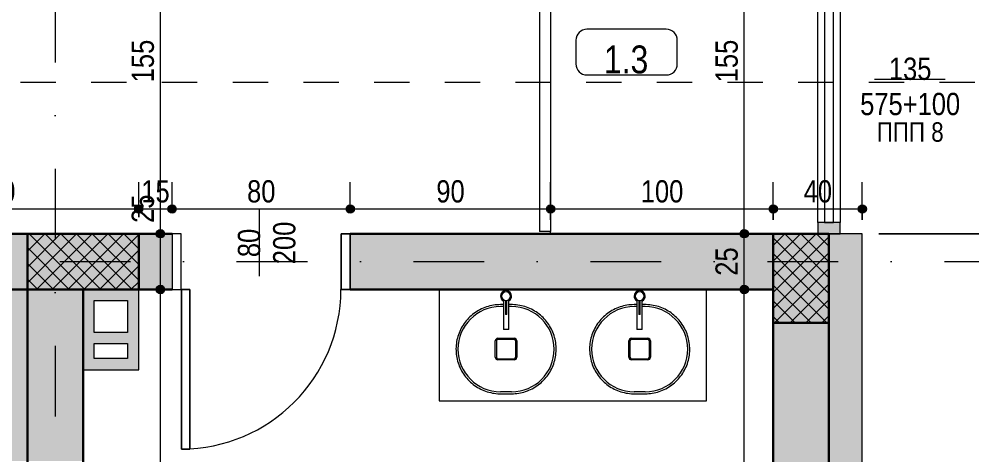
# Model space of a CAD drawing. Header units: centimetres. Extents: x -78 to 2009, y -1466 to 320.
# Drawn here: x 1335.4 to 1763.4, y -1000.8 to -805.2 of the extents above; entities that cross this region are included whole.
import ezdxf

# ---------------------------------------------------------------- set-up
doc = ezdxf.new("R2010")
doc.units = ezdxf.units.CM
for name, pattern in [('Dash', [31.75, 15.875, -15.875]), ('Dash dot', [79.375, 31.75, -23.8125, 0, -23.8125]), ('Overhead', [19.84375, 11.90625, -7.9375])]:
    doc.linetypes.add(name, pattern=pattern)
for name, color, linetype, lineweight in [('A-ANNO-DIMS', 7, 'Continuous', 9), ('A-ANNO-DIMS-50', 7, 'Continuous', 9), ('A-ANNO-NOTE', 7, 'Continuous', 9), ('A-AREA-IDEN', 7, 'Continuous', 9), ('A-DOOR', 7, 'Continuous', 9), ('A-DOOR-FRAM', 7, 'Continuous', 15), ('A-DOOR-IDEN', 7, 'Continuous', 9), ('A-FLOR', 7, 'Continuous', 9), ('A-FLOR-HRAL', 7, 'Continuous', 9), ('A-FLOR-OVHD', 7, 'Overhead', 9), ('A-GENM', 7, 'Continuous', 9), ('A-GLAZ-CURT', 7, 'Continuous', 9), ('A-GLAZ-CWMG', 7, 'Continuous', 9), ('A-WALL', 7, 'Continuous', 9), ('A-WALL-PATT', 7, 'Continuous', 9), ('G-ANNO-SYMB', 7, 'Continuous', 9), ('I-FURN', 7, 'Continuous', 9), ('S-COLS', 7, 'Continuous', 9), ('S-GRID', 7, 'Continuous', 9)]:
    doc.layers.add(name, color=color, linetype=linetype, lineweight=lineweight)
doc.styles.add('Arial Narrow', font='ARIALN.TTF', dxfattribs={"height": 12.5})
doc.styles.add('Arial Narrow_1', font='ARIALN.TTF', dxfattribs={"height": 10})
doc.styles.add('Arial Narrow_2', font='ARIALN.TTF', dxfattribs={"height": 8.75})
doc.styles.add('Arial Narrow_3', font='ARIALN.TTF', dxfattribs={"height": 10})
doc.styles.add('Arial Narrow_4', font='ARIALN.TTF', dxfattribs={"height": 10})
doc.dimstyles.new('TEC_DIM', dxfattribs={"dimscale": 30.48, "dimtxt": 10.23431, "dimasz": 0.492126, "dimexe": 0.393701, "dimexo": 0.246063, "dimgap": 0, "dimtad": 1, "dimdec": 0, "dimzin": 0, "dimdsep": 46, "dimtxsty": 'Arial Narrow_3', "dimblk1": 'DOTSMALL', "dimblk2": 'DOTSMALL', "dimsah": 1, "dimcen": 0.09, "dimazin": 0, "dimtfac": 1, "dimtdec": 4, "dimtix": 1, "dimtmove": 0, "dimatfit": 3, "dimfxl": 1, "dimtvp": 1, "dimtolj": 1, "dimtzin": 0, "dimarcsym": 2})
doc.dimstyles.new('TEC_DIM_1', dxfattribs={"dimscale": 30.48, "dimtxt": 10.23431, "dimasz": 0.492126, "dimexe": 0.393701, "dimexo": 0.246063, "dimgap": 0, "dimtad": 1, "dimdec": 0, "dimzin": 0, "dimdsep": 46, "dimtxsty": 'Arial Narrow_4', "dimblk1": 'DOTSMALL', "dimblk2": 'DOTSMALL', "dimsah": 1, "dimcen": 0.09, "dimazin": 0, "dimtfac": 1, "dimtdec": 4, "dimtix": 1, "dimtmove": 0, "dimatfit": 3, "dimfxl": 1, "dimtvp": 1, "dimtolj": 1, "dimtzin": 0, "dimarcsym": 2})
doc.dimstyles.new('TEC_DIM_2', dxfattribs={"dimscale": 30.48, "dimtxt": 10.23431, "dimasz": 0.492126, "dimexe": 0.393701, "dimexo": 0.246063, "dimgap": 0, "dimtad": 1, "dimdec": 0, "dimzin": 0, "dimdsep": 46, "dimtxsty": 'Arial Narrow_3', "dimblk1": 'DOTSMALL', "dimblk2": 'DOTSMALL', "dimsah": 1, "dimcen": 0.09, "dimazin": 0, "dimtfac": 1, "dimtdec": 4, "dimtix": 1, "dimtmove": 2, "dimatfit": 3, "dimfxl": 1, "dimtvp": 1, "dimtolj": 1, "dimtzin": 0, "dimarcsym": 2})
doc.dimstyles.new('TEC_DIM_3', dxfattribs={"dimscale": 30.48, "dimtxt": 10.23431, "dimasz": 0.492126, "dimexe": 0.393701, "dimexo": 0.246063, "dimgap": 0, "dimtad": 1, "dimdec": 0, "dimzin": 0, "dimdsep": 46, "dimtxsty": 'Arial Narrow_3', "dimblk1": 'DOTSMALL', "dimblk2": 'DOTSMALL', "dimsah": 1, "dimcen": 0.09, "dimazin": 0, "dimtfac": 1, "dimtdec": 4, "dimtix": 1, "dimtmove": 0, "dimatfit": 3, "dimfxl": 1, "dimtvp": 1, "dimtolj": 1, "dimtzin": 0, "dimarcsym": 2})
pattern_1 = [(45, (0, 0), (-3.535534, 3.535534), []), (135, (0, 0), (-3.535534, -3.535534), [])]

# ---------------------------------------------------------------- blocks, each defined once
blk = doc.blocks.new('TEC_DOOR-INT - 80x200-2358330-НИВО 1')
at = {"layer": 'A-DOOR', "lineweight": 15}
for p, q in [((32, 84.1), (32, 12.5)), ((35.8, 84.1), (32, 84.1)), ((32, 12.5), (32, 84.1)), ((32, 84.1), (35.8, 84.1)), ((35.8, 12.5), (35.8, 84.1)), ((35.8, 84.1), (35.8, 12.5)), ((32, 12.5), (35.8, 12.5)), ((35.8, 12.5), (32, 12.5))]:
    blk.add_line(p, q, dxfattribs=at)
at = {"layer": 'A-DOOR'}
blk.add_arc((35.8, 12.5), 71.6, 90, 180, dxfattribs=at)
at = {"layer": 'A-DOOR-FRAM'}
for p, q in [((-36, 12.5), (-40, 12.5)), ((-40, 12.5), (-40, -12.5)), ((-40, -12.5), (-40, 12.5)), ((-40, 12.5), (-36, 12.5)), ((-36, -12.5), (-36, 12.5)), ((-36, 12.5), (-36, -12.5)), ((40, 12.5), (36, 12.5)), ((36, 12.5), (36, -12.5)), ((36, 12.5), (36, -12.5)), ((40, 12.5), (36, 12.5)), ((40, -12.5), (40, 12.5)), ((40, -12.5), (40, 12.5)), ((-40, -12.5), (-36, -12.5)), ((-36, -12.5), (-40, -12.5)), ((36, -12.5), (40, -12.5)), ((36, -12.5), (40, -12.5))]:
    blk.add_line(p, q, dxfattribs=at)
blk = doc.blocks.new('Railing - Railing-1771343-НИВО 1')
at = {"layer": 'A-FLOR-HRAL'}
for p, q in [((1569.14, -746.59), (1569.14, -900.59)), ((1574.14, -746.59), (1574.14, -900.59)), ((1574.14, -900.59), (1569.14, -900.59))]:
    blk.add_line(p, q, dxfattribs=at)
blk = doc.blocks.new('TEC_CHIMNEY-2P - TEC_CHIMNEY-2P-2377915-НИВО 1')
at = {"layer": 'A-GENM', "true_color": 0x808080}
h = blk.add_hatch(color=8, dxfattribs=at)
h.paths.add_polyline_path([(0, 36), (0, 0), (25, 0), (25, 36)])
h.paths.add_polyline_path([(5, 31), (20, 31), (20, 24.23), (5, 24.23)])
h.paths.add_polyline_path([(5, 19.23), (20, 19.23), (20, 5), (5, 5)])
at = {"layer": 'A-GENM'}
for p, q in [((25, 36), (0, 36)), ((0, 36), (0, 0)), ((25, 0), (25, 36)), ((5, 24.23), (5, 31)), ((5, 31), (20, 31)), ((20, 31), (20, 24.23)), ((20, 24.23), (5, 24.23)), ((5, 19.23), (20, 19.23)), ((5, 5), (5, 19.23)), ((20, 19.23), (20, 5)), ((20, 5), (5, 5)), ((0, 0), (25, 0))]:
    blk.add_line(p, q, dxfattribs=at)
blk = doc.blocks.new('ШКАФ_баня 2 мивки - ШКАФ_баня 2 мивки-2349615-НИВО 1')
at = {"layer": 'I-FURN'}
for p, q in [((-60, 0), (-60, -50)), ((60, -50), (60, 0)), ((-31.19, -6.8), (-32.5, -6.8)), ((-31.2, -7.7), (-32.5, -7.7)), ((-31.2, -4.5), (-31.2, -18)), ((-30.3, -4.88), (-30.3, -11.2)), ((-29.7, -11.2), (-29.7, -4.88)), ((-27.5, -6.8), (-28.81, -6.8)), ((-28.8, -18), (-28.8, -4.5)), ((-27.5, -7.7), (-28.8, -7.7)), ((28.81, -6.8), (27.5, -6.8)), ((28.8, -7.7), (27.5, -7.7)), ((28.8, -4.5), (28.8, -18)), ((29.7, -4.88), (29.7, -11.2)), ((30.3, -11.2), (30.3, -4.88)), ((32.5, -6.8), (31.19, -6.8)), ((31.2, -18), (31.2, -4.5)), ((32.5, -7.7), (31.2, -7.7)), ((-29.7, -11.2), (-30.3, -11.2)), ((30.3, -11.2), (29.7, -11.2)), ((-28.8, -18), (-31.2, -18)), ((31.2, -18), (28.8, -18)), ((-34.85, -30.39), (-34.85, -23.09)), ((-34.35, -23.09), (-34.35, -30.39)), ((-33.65, -21.89), (-26.35, -21.89)), ((-26.35, -22.39), (-33.65, -22.39)), ((-25.65, -30.39), (-25.65, -23.09)), ((-25.15, -23.09), (-25.15, -30.39)), ((25.15, -30.39), (25.15, -23.09)), ((25.65, -23.09), (25.65, -30.39)), ((26.35, -21.89), (33.65, -21.89)), ((33.65, -22.39), (26.35, -22.39)), ((34.35, -30.39), (34.35, -23.09)), ((34.85, -23.09), (34.85, -30.39)), ((-33.65, -31.09), (-26.35, -31.09)), ((-26.35, -31.59), (-33.65, -31.59)), ((26.35, -31.09), (33.65, -31.09)), ((33.65, -31.59), (26.35, -31.59)), ((-27.5, -45.9), (-32.5, -45.9)), ((-32.5, -46.8), (-27.5, -46.8)), ((32.5, -45.9), (27.5, -45.9)), ((27.5, -46.8), (32.5, -46.8)), ((-60, -50), (60, -50))]:
    blk.add_line(p, q, dxfattribs=at)
at = {"layer": 'I-FURN', "flags": 128}
for points in [[(-32.5, -6.8), (-33.3, -6.82), (-34.1, -6.86), (-34.89, -6.94), (-35.69, -7.06), (-36.47, -7.2), (-37.25, -7.37), (-38.03, -7.58), (-38.79, -7.82), (-39.55, -8.08), (-40.29, -8.38), (-41.02, -8.7), (-41.74, -9.06), (-42.44, -9.44), (-43.12, -9.85), (-43.79, -10.29), (-44.44, -10.76), (-45.08, -11.25), (-45.69, -11.76), (-46.28, -12.3), (-46.85, -12.87), (-47.39, -13.45), (-47.91, -14.06), (-48.41, -14.68), (-48.88, -15.33), (-49.33, -15.99), (-49.75, -16.68), (-50.14, -17.37), (-50.5, -18.09), (-50.84, -18.81), (-51.14, -19.55), (-51.42, -20.3), (-51.66, -21.07), (-51.87, -21.84), (-52.06, -22.62), (-52.21, -23.4), (-52.33, -24.19), (-52.42, -24.99), (-52.47, -25.78), (-52.5, -26.58), (-52.49, -27.38), (-52.45, -28.18), (-52.38, -28.98), (-52.28, -29.77), (-52.14, -30.56), (-51.98, -31.34), (-51.78, -32.12), (-51.55, -32.89), (-51.29, -33.64), (-51, -34.39), (-50.69, -35.12), (-50.34, -35.84), (-49.96, -36.55), (-49.56, -37.24), (-49.13, -37.91), (-48.67, -38.57), (-48.19, -39.21), (-47.68, -39.82), (-47.14, -40.42), (-46.59, -41), (-46.01, -41.55), (-45.41, -42.08), (-44.79, -42.58), (-44.15, -43.06), (-43.49, -43.51), (-42.81, -43.94), (-42.12, -44.34), (-41.41, -44.71), (-40.68, -45.05), (-39.95, -45.36), (-39.2, -45.64), (-38.44, -45.9), (-37.67, -46.12), (-36.9, -46.31), (-36.11, -46.47), (-35.32, -46.6), (-34.53, -46.7), (-33.73, -46.76), (-32.93, -46.8), (-32.5, -46.8)], [(-27.5, -46.8), (-26.7, -46.78), (-25.9, -46.74), (-25.11, -46.66), (-24.31, -46.54), (-23.53, -46.4), (-22.75, -46.23), (-21.97, -46.02), (-21.21, -45.78), (-20.45, -45.52), (-19.71, -45.22), (-18.98, -44.9), (-18.26, -44.54), (-17.56, -44.16), (-16.88, -43.75), (-16.21, -43.31), (-15.56, -42.84), (-14.92, -42.35), (-14.31, -41.84), (-13.72, -41.3), (-13.15, -40.73), (-12.61, -40.15), (-12.09, -39.54), (-11.59, -38.92), (-11.12, -38.27), (-10.67, -37.61), (-10.25, -36.92), (-9.86, -36.23), (-9.5, -35.51), (-9.16, -34.79), (-8.86, -34.05), (-8.58, -33.3), (-8.34, -32.53), (-8.13, -31.76), (-7.94, -30.98), (-7.79, -30.2), (-7.67, -29.41), (-7.58, -28.61), (-7.53, -27.82), (-7.5, -27.02), (-7.51, -26.22), (-7.55, -25.42), (-7.62, -24.62), (-7.72, -23.83), (-7.86, -23.04), (-8.02, -22.26), (-8.22, -21.48), (-8.45, -20.71), (-8.71, -19.96), (-9, -19.21), (-9.31, -18.48), (-9.66, -17.76), (-10.04, -17.05), (-10.44, -16.36), (-10.87, -15.69), (-11.33, -15.03), (-11.81, -14.39), (-12.32, -13.78), (-12.86, -13.18), (-13.41, -12.6), (-13.99, -12.05), (-14.59, -11.52), (-15.21, -11.02), (-15.85, -10.54), (-16.51, -10.09), (-17.19, -9.66), (-17.88, -9.26), (-18.59, -8.89), (-19.32, -8.55), (-20.05, -8.24), (-20.8, -7.96), (-21.56, -7.7), (-22.33, -7.48), (-23.1, -7.29), (-23.89, -7.13), (-24.68, -7), (-25.47, -6.9), (-26.27, -6.84), (-27.07, -6.8), (-27.5, -6.8)], [(27.5, -6.8), (26.7, -6.82), (25.9, -6.86), (25.11, -6.94), (24.31, -7.06), (23.53, -7.2), (22.75, -7.37), (21.97, -7.58), (21.21, -7.82), (20.45, -8.08), (19.71, -8.38), (18.98, -8.7), (18.26, -9.06), (17.56, -9.44), (16.88, -9.85), (16.21, -10.29), (15.56, -10.76), (14.92, -11.25), (14.31, -11.76), (13.72, -12.3), (13.15, -12.87), (12.61, -13.45), (12.09, -14.06), (11.59, -14.68), (11.12, -15.33), (10.67, -15.99), (10.25, -16.68), (9.86, -17.37), (9.5, -18.09), (9.16, -18.81), (8.86, -19.55), (8.58, -20.3), (8.34, -21.07), (8.13, -21.84), (7.94, -22.62), (7.79, -23.4), (7.67, -24.19), (7.58, -24.99), (7.53, -25.78), (7.5, -26.58), (7.51, -27.38), (7.55, -28.18), (7.62, -28.98), (7.72, -29.77), (7.86, -30.56), (8.02, -31.34), (8.22, -32.12), (8.45, -32.89), (8.71, -33.64), (9, -34.39), (9.31, -35.12), (9.66, -35.84), (10.04, -36.55), (10.44, -37.24), (10.87, -37.91), (11.33, -38.57), (11.81, -39.21), (12.32, -39.82), (12.86, -40.42), (13.41, -41), (13.99, -41.55), (14.59, -42.08), (15.21, -42.58), (15.85, -43.06), (16.51, -43.51), (17.19, -43.94), (17.88, -44.34), (18.59, -44.71), (19.32, -45.05), (20.05, -45.36), (20.8, -45.64), (21.56, -45.9), (22.33, -46.12), (23.1, -46.31), (23.89, -46.47), (24.68, -46.6), (25.47, -46.7), (26.27, -46.76), (27.07, -46.8), (27.5, -46.8)], [(32.5, -46.8), (33.3, -46.78), (34.1, -46.74), (34.89, -46.66), (35.69, -46.54), (36.47, -46.4), (37.25, -46.23), (38.03, -46.02), (38.79, -45.78), (39.55, -45.52), (40.29, -45.22), (41.02, -44.9), (41.74, -44.54), (42.44, -44.16), (43.12, -43.75), (43.79, -43.31), (44.44, -42.84), (45.08, -42.35), (45.69, -41.84), (46.28, -41.3), (46.85, -40.73), (47.39, -40.15), (47.91, -39.54), (48.41, -38.92), (48.88, -38.27), (49.33, -37.61), (49.75, -36.92), (50.14, -36.23), (50.5, -35.51), (50.84, -34.79), (51.14, -34.05), (51.42, -33.3), (51.66, -32.53), (51.87, -31.76), (52.06, -30.98), (52.21, -30.2), (52.33, -29.41), (52.42, -28.61), (52.47, -27.82), (52.5, -27.02), (52.49, -26.22), (52.45, -25.42), (52.38, -24.62), (52.28, -23.83), (52.14, -23.04), (51.98, -22.26), (51.78, -21.48), (51.55, -20.71), (51.29, -19.96), (51, -19.21), (50.69, -18.48), (50.34, -17.76), (49.96, -17.05), (49.56, -16.36), (49.13, -15.69), (48.67, -15.03), (48.19, -14.39), (47.68, -13.78), (47.14, -13.18), (46.59, -12.6), (46.01, -12.05), (45.41, -11.52), (44.79, -11.02), (44.15, -10.54), (43.49, -10.09), (42.81, -9.66), (42.12, -9.26), (41.41, -8.89), (40.68, -8.55), (39.95, -8.24), (39.2, -7.96), (38.44, -7.7), (37.67, -7.48), (36.9, -7.29), (36.11, -7.13), (35.32, -7), (34.53, -6.9), (33.73, -6.84), (32.93, -6.8), (32.5, -6.8)]]:
    blk.add_lwpolyline(points, dxfattribs=at)
at = {"layer": 'I-FURN'}
for centre, radius, start, end in [((-30, -3), 2.5, 360, 180), ((-30, -3), 2.5, 180, 239.8518), ((-30, -3), 2, 360, 180), ((-30, -3), 2, 180, 360), ((-30, -3), 2.5, 300.1482, 360), ((30, -3), 2.5, 360, 180), ((30, -3), 2.5, 180, 239.8518), ((30, -3), 2, 360, 180), ((30, -3), 2, 180, 360), ((30, -3), 2.5, 300.1482, 360), ((-32.5, -26.8), 19.1, 90, 270), ((-27.5, -26.8), 19.1, 270, 90), ((27.5, -26.8), 19.1, 90, 270), ((32.5, -26.8), 19.1, 270, 90), ((-33.65, -23.09), 1.2, 90, 180), ((-33.65, -23.09), 0.7, 90, 180), ((-33.65, -23.09), 0.7, 105, 135), ((-26.35, -23.09), 1.2, 0, 90), ((-26.35, -23.09), 0.7, 0, 90), ((-26.35, -23.09), 0.7, 15, 75), ((26.35, -23.09), 1.2, 90, 180), ((26.35, -23.09), 0.7, 90, 180), ((26.35, -23.09), 0.7, 105, 135), ((33.65, -23.09), 1.2, 0, 90), ((33.65, -23.09), 0.7, 0, 90), ((33.65, -23.09), 0.7, 15, 75), ((-33.65, -30.39), 1.2, 180, 270), ((-33.65, -30.39), 0.7, 180, 270), ((-33.65, -30.39), 0.7, 195, 225), ((-26.35, -30.39), 0.7, 270, 360), ((-26.35, -30.39), 1.2, 270, 0), ((-26.35, -30.39), 0.7, 270, 300), ((-26.35, -30.39), 0.7, 315, 345), ((26.35, -30.39), 1.2, 180, 270), ((26.35, -30.39), 0.7, 180, 270), ((26.35, -30.39), 0.7, 195, 225), ((33.65, -30.39), 0.7, 270, 360), ((33.65, -30.39), 1.2, 270, 0), ((33.65, -30.39), 0.7, 270, 300), ((33.65, -30.39), 0.7, 315, 345)]:
    blk.add_arc(centre, radius, start, end, dxfattribs=at)
blk = doc.blocks.new('Rectangular Mullion - TEC_DOGRAMA_TERASI_EX-2504236-НИВО 1')
at = {"layer": 'A-GLAZ-CWMG', "true_color": 0xc0c0c0}
blk.add_hatch(color=9, dxfattribs=at).paths.add_polyline_path([(0, 5), (-5, 5), (-5, -5), (0, -5)])
at = {"layer": 'A-GLAZ-CWMG', "lineweight": 15}
for p, q in [((0, 5), (-5, 5)), ((-5, 5), (-5, -5)), ((0, -5), (0, 5)), ((-5, -5), (0, -5))]:
    blk.add_line(p, q, dxfattribs=at)
blk = doc.blocks.new('System Panel - Glazed-2504237-НИВО 1')
at = {"layer": 'A-GLAZ-CURT'}
for p, q in [((62.5, 2), (-62.5, 2)), ((-62.5, 2), (-62.5, -2)), ((62.5, -2), (62.5, 2)), ((-62.5, -2), (62.5, -2))]:
    blk.add_line(p, q, dxfattribs=at)
blk = doc.blocks.new('Rectangular Mullion - TEC_DOGRAMA_TERASI_INT-2433106-НИВО 1')
at = {"layer": 'A-GLAZ-CWMG'}
for p, q in [((1694.14, -896.59), (1694.14, -801.59)), ((1704.14, -801.59), (1704.14, -896.59))]:
    blk.add_line(p, q, dxfattribs=at)
blk = doc.blocks.new('TEC_ROOM_TAG - TEC_ROOM_TAG-32046-НИВО 1')
at = {"layer": 'A-AREA-IDEN'}
for p, q in [((0.3718, 0.1968), (-0.3391, 0.1968)), ((-0.4391, 0.0968), (-0.4391, -0.1143)), ((0.4718, -0.1143), (0.4718, 0.0968)), ((-0.3391, -0.2143), (0.3718, -0.2143))]:
    blk.add_line(p, q, dxfattribs=at)
for centre, start, end in [((-0.3391, 0.0968), 90, 180), ((0.3718, 0.0968), 360, 90), ((-0.3391, -0.1143), 180, 270), ((0.3718, -0.1143), 270, 360)]:
    blk.add_arc(centre, 0.1, start, end, dxfattribs=at)
blk = doc.blocks.new('TEC_DOOR_TAG - TEC_DOOR_TAG-22318-НИВО 1')
at = {"layer": 'A-DOOR-IDEN'}
blk.add_line((-0.0145, -0.0167), (-0.0145, 0.5833), dxfattribs=at)
blk = doc.blocks.new('DIMBLOCK32-НИВО 1')
at = {"layer": 'A-ANNO-DIMS-50'}
h = blk.add_hatch(color=256, dxfattribs=at)
edge = h.paths.add_edge_path()
edge.add_arc((1954.37, 10.48), 1.87, 0, 360)
h = blk.add_hatch(color=256, dxfattribs=at)
edge = h.paths.add_edge_path()
edge.add_arc((1954.37, -1256.59), 1.88, 0, 360)
for p, q in [((1811.64, 10.48), (1966.37, 10.48)), ((1954.37, 10.48), (1811.64, 10.48)), ((1954.37, -1256.59), (1954.37, 10.48)), ((1721.64, -1256.59), (1966.37, -1256.59)), ((1954.37, -1256.59), (1721.64, -1256.59))]:
    blk.add_line(p, q, dxfattribs=at)
for centre, radius in [((1954.37, 10.48), 1.87), ((1954.37, -1256.59), 1.88)]:
    blk.add_circle(centre, radius, dxfattribs=at)
at = {"layer": 'A-ANNO-DIMS-50', "color": 0, "insert": (1941.45, -635.72), "char_height": 10, "width": 30.4105, "attachment_point": 1, "rotation": 90, "line_spacing_factor": 0.974696, "style": 'Arial Narrow_3'}
blk.add_mtext('1267', dxfattribs=at)
blk = doc.blocks.new('_DotSmall')
at = {"color": 0, "linetype": 'ByBlock', "const_width": 0.5}
blk.add_lwpolyline([(-0.0625, 0, 1), (0.0625, 0, 1)], format="xyb", close=True, dxfattribs=at)
blk = doc.blocks.new('DIMBLOCK33-НИВО 1')
at = {"layer": 'A-ANNO-DIMS-50'}
h = blk.add_hatch(color=256, dxfattribs=at)
edge = h.paths.add_edge_path()
edge.add_arc((1894.17, -761.59), 1.87, 0, 360)
h = blk.add_hatch(color=256, dxfattribs=at)
edge = h.paths.add_edge_path()
edge.add_arc((1894.17, -1256.59), 1.88, 0, 360)
for p, q in [((1806.64, -761.59), (1906.17, -761.59)), ((1894.17, -761.59), (1806.64, -761.59)), ((1894.17, -1256.59), (1894.17, -761.59)), ((1721.64, -1256.59), (1906.17, -1256.59)), ((1894.17, -1256.59), (1721.64, -1256.59))]:
    blk.add_line(p, q, dxfattribs=at)
for centre, radius in [((1894.17, -761.59), 1.87), ((1894.17, -1256.59), 1.88)]:
    blk.add_circle(centre, radius, dxfattribs=at)
at = {"layer": 'A-ANNO-DIMS-50', "color": 0, "insert": (1881.24, -1018.59), "char_height": 10, "width": 22.8079, "attachment_point": 1, "rotation": 90, "line_spacing_factor": 0.974696, "style": 'Arial Narrow_3'}
blk.add_mtext('495', dxfattribs=at)
blk = doc.blocks.new('DIMBLOCK37-НИВО 1')
at = {"layer": 'A-ANNO-DIMS-50'}
h = blk.add_hatch(color=256, dxfattribs=at)
edge = h.paths.add_edge_path()
edge.add_arc((1864.19, -901.59), 1.88, 0, 360)
h = blk.add_hatch(color=256, dxfattribs=at)
edge = h.paths.add_edge_path()
edge.add_arc((1864.19, -1256.59), 1.88, 0, 360)
for p, q in [((1721.64, -901.59), (1876.19, -901.59)), ((1864.19, -901.59), (1721.64, -901.59)), ((1864.19, -1256.59), (1864.19, -901.59)), ((1721.64, -1256.59), (1876.19, -1256.59)), ((1864.19, -1256.59), (1721.64, -1256.59))]:
    blk.add_line(p, q, dxfattribs=at)
for centre in [(1864.19, -901.59), (1864.19, -1256.59)]:
    blk.add_circle(centre, 1.88, dxfattribs=at)
at = {"layer": 'A-ANNO-DIMS-50', "color": 0, "insert": (1851.27, -1088.59), "char_height": 10, "width": 22.8079, "attachment_point": 1, "rotation": 90, "line_spacing_factor": 0.974696, "style": 'Arial Narrow_3'}
blk.add_mtext('355', dxfattribs=at)
blk = doc.blocks.new('DIMBLOCK38-НИВО 1')
at = {"layer": 'A-ANNO-DIMS-50'}
h = blk.add_hatch(color=256, dxfattribs=at)
edge = h.paths.add_edge_path()
edge.add_arc((1864.19, -766.59), 1.88, 0, 360)
h = blk.add_hatch(color=256, dxfattribs=at)
edge = h.paths.add_edge_path()
edge.add_arc((1864.19, -901.59), 1.88, 0, 360)
for p, q in [((1721.64, -766.59), (1876.19, -766.59)), ((1864.19, -766.59), (1721.64, -766.59)), ((1864.19, -901.59), (1864.19, -766.59)), ((1721.64, -901.59), (1876.19, -901.59)), ((1864.19, -901.59), (1721.64, -901.59))]:
    blk.add_line(p, q, dxfattribs=at)
for centre in [(1864.19, -766.59), (1864.19, -901.59)]:
    blk.add_circle(centre, 1.88, dxfattribs=at)
at = {"layer": 'A-ANNO-DIMS-50', "color": 0, "insert": (1851.27, -843.59), "char_height": 10, "width": 22.8079, "attachment_point": 1, "rotation": 90, "line_spacing_factor": 0.974696, "style": 'Arial Narrow_3'}
blk.add_mtext('135', dxfattribs=at)
blk = doc.blocks.new('DIMBLOCK52-НИВО 1')
at = {"layer": 'A-ANNO-DIMS-50'}
h = blk.add_hatch(color=256, dxfattribs=at)
edge = h.paths.add_edge_path()
edge.add_arc((124.14, -1408.87), 1.88, 0, 360)
h = blk.add_hatch(color=256, dxfattribs=at)
edge = h.paths.add_edge_path()
edge.add_arc((1799.14, -1408.87), 1.88, 0, 360)
for p, q in [((1799.14, -821.59), (1799.14, -1420.87)), ((1799.14, -1408.87), (1799.14, -821.59)), ((124.14, -954.09), (124.14, -1420.87)), ((124.14, -1408.87), (124.14, -954.09)), ((124.14, -1408.87), (1799.14, -1408.87))]:
    blk.add_line(p, q, dxfattribs=at)
for centre in [(124.14, -1408.87), (1799.14, -1408.87)]:
    blk.add_circle(centre, 1.88, dxfattribs=at)
at = {"layer": 'A-ANNO-DIMS-50', "color": 0, "insert": (948.97, -1395.94), "char_height": 10, "width": 30.4105, "attachment_point": 1, "line_spacing_factor": 0.974696, "style": 'Arial Narrow_3'}
blk.add_mtext('1675', dxfattribs=at)
blk = doc.blocks.new('DIMBLOCK60-НИВО 1')
at = {"layer": 'A-ANNO-DIMS-50'}
h = blk.add_hatch(color=256, dxfattribs=at)
edge = h.paths.add_edge_path()
edge.add_arc((1714.14, -1348.88), 1.88, 0, 360)
h = blk.add_hatch(color=256, dxfattribs=at)
edge = h.paths.add_edge_path()
edge.add_arc((1799.14, -1348.88), 1.88, 0, 360)
for p, q in [((1799.14, -821.59), (1799.14, -1360.88)), ((1799.14, -1348.88), (1799.14, -821.59)), ((1714.14, -1264.09), (1714.14, -1360.88)), ((1714.14, -1348.88), (1714.14, -1264.09)), ((1714.14, -1348.88), (1799.14, -1348.88))]:
    blk.add_line(p, q, dxfattribs=at)
for centre in [(1714.14, -1348.88), (1799.14, -1348.88)]:
    blk.add_circle(centre, 1.88, dxfattribs=at)
at = {"layer": 'A-ANNO-DIMS-50', "color": 0, "insert": (1750.31, -1335.96), "char_height": 10, "width": 15.2053, "attachment_point": 1, "line_spacing_factor": 0.974696, "style": 'Arial Narrow_3'}
blk.add_mtext('85', dxfattribs=at)
blk = doc.blocks.new('DIMBLOCK74-НИВО 1')
at = {"layer": 'A-ANNO-DIMS-50'}
h = blk.add_hatch(color=256, dxfattribs=at)
edge = h.paths.add_edge_path()
edge.add_arc((1714.14, -1319.07), 1.88, 0, 360)
h = blk.add_hatch(color=256, dxfattribs=at)
edge = h.paths.add_edge_path()
edge.add_arc((1799.14, -1319.07), 1.88, 0, 360)
for p, q in [((1799.14, -821.59), (1799.14, -1331.07)), ((1799.14, -1319.07), (1799.14, -821.59)), ((1714.14, -1264.09), (1714.14, -1331.07)), ((1714.14, -1319.07), (1714.14, -1264.09)), ((1714.14, -1319.07), (1799.14, -1319.07))]:
    blk.add_line(p, q, dxfattribs=at)
for centre in [(1714.14, -1319.07), (1799.14, -1319.07)]:
    blk.add_circle(centre, 1.88, dxfattribs=at)
at = {"layer": 'A-ANNO-DIMS-50', "color": 0, "insert": (1750.31, -1306.15), "char_height": 10, "width": 15.2053, "attachment_point": 1, "line_spacing_factor": 0.974696, "style": 'Arial Narrow_3'}
blk.add_mtext('85', dxfattribs=at)
blk = doc.blocks.new('Family1 - Family1-2435591-НИВО 1')
at = {"layer": 'A-ANNO-NOTE'}
blk.add_line((-0.3054, 0), (0.3294, 0), dxfattribs=at)
blk = doc.blocks.new('DIMBLOCK105-НИВО 1')
at = {"layer": 'A-ANNO-DIMS-50'}
h = blk.add_hatch(color=256, dxfattribs=at)
edge = h.paths.add_edge_path()
edge.add_arc((1661.11, -926.59), 1.88, 0, 360)
h = blk.add_hatch(color=256, dxfattribs=at)
edge = h.paths.add_edge_path()
edge.add_arc((1661.11, -1181.59), 1.88, 0, 360)
for p, q in [((1665.96, -926.59), (1649.11, -926.59)), ((1661.11, -1181.59), (1661.11, -926.59)), ((1661.11, -926.59), (1665.96, -926.59)), ((1665.96, -1181.59), (1649.11, -1181.59)), ((1661.11, -1181.59), (1665.96, -1181.59))]:
    blk.add_line(p, q, dxfattribs=at)
for centre in [(1661.11, -926.59), (1661.11, -1181.59)]:
    blk.add_circle(centre, 1.88, dxfattribs=at)
at = {"layer": 'A-ANNO-DIMS-50', "color": 0, "insert": (1648.18, -1063.59), "char_height": 10, "width": 22.8079, "attachment_point": 1, "rotation": 90, "line_spacing_factor": 0.974696, "style": 'Arial Narrow_3'}
blk.add_mtext('255', dxfattribs=at)
blk = doc.blocks.new('DIMBLOCK106-НИВО 1')
at = {"layer": 'A-ANNO-DIMS-50'}
h = blk.add_hatch(color=256, dxfattribs=at)
edge = h.paths.add_edge_path()
edge.add_arc((1661.11, -901.59), 1.88, 0, 360)
h = blk.add_hatch(color=256, dxfattribs=at)
edge = h.paths.add_edge_path()
edge.add_arc((1661.11, -926.59), 1.88, 0, 360)
for p, q in [((1665.96, -901.59), (1649.11, -901.59)), ((1661.11, -926.59), (1661.11, -901.59)), ((1661.11, -901.59), (1665.96, -901.59)), ((1665.96, -926.59), (1649.11, -926.59)), ((1661.11, -926.59), (1665.96, -926.59))]:
    blk.add_line(p, q, dxfattribs=at)
for centre in [(1661.11, -901.59), (1661.11, -926.59)]:
    blk.add_circle(centre, 1.88, dxfattribs=at)
at = {"layer": 'A-ANNO-DIMS-50', "color": 0, "insert": (1648.18, -920.42), "char_height": 10, "width": 15.2053, "attachment_point": 1, "rotation": 90, "line_spacing_factor": 0.974696, "style": 'Arial Narrow_3'}
blk.add_mtext('25', dxfattribs=at)
blk = doc.blocks.new('DIMBLOCK107-НИВО 1')
at = {"layer": 'A-ANNO-DIMS-50'}
h = blk.add_hatch(color=256, dxfattribs=at)
edge = h.paths.add_edge_path()
edge.add_arc((1661.11, -746.59), 1.88, 0, 360)
h = blk.add_hatch(color=256, dxfattribs=at)
edge = h.paths.add_edge_path()
edge.add_arc((1661.11, -901.59), 1.88, 0, 360)
for p, q in [((1665.96, -746.59), (1649.11, -746.59)), ((1661.11, -901.59), (1661.11, -746.59)), ((1661.11, -746.59), (1665.96, -746.59)), ((1665.96, -901.59), (1649.11, -901.59)), ((1661.11, -901.59), (1665.96, -901.59))]:
    blk.add_line(p, q, dxfattribs=at)
for centre in [(1661.11, -746.59), (1661.11, -901.59)]:
    blk.add_circle(centre, 1.88, dxfattribs=at)
at = {"layer": 'A-ANNO-DIMS-50', "color": 0, "insert": (1648.18, -833.59), "char_height": 10, "width": 22.8079, "attachment_point": 1, "rotation": 90, "line_spacing_factor": 0.974696, "style": 'Arial Narrow_3'}
blk.add_mtext('155', dxfattribs=at)
blk = doc.blocks.new('DIMBLOCK116-НИВО 1')
at = {"layer": 'A-ANNO-DIMS-50'}
h = blk.add_hatch(color=256, dxfattribs=at)
edge = h.paths.add_edge_path()
edge.add_arc((1398.88, -926.59), 1.88, 0, 360)
h = blk.add_hatch(color=256, dxfattribs=at)
edge = h.paths.add_edge_path()
edge.add_arc((1398.88, -1181.59), 1.88, 0, 360)
for p, q in [((1403.73, -926.59), (1386.88, -926.59)), ((1398.88, -1181.59), (1398.88, -926.59)), ((1398.88, -926.59), (1403.73, -926.59)), ((1403.73, -1181.59), (1386.88, -1181.59)), ((1398.88, -1181.59), (1403.73, -1181.59))]:
    blk.add_line(p, q, dxfattribs=at)
for centre in [(1398.88, -926.59), (1398.88, -1181.59)]:
    blk.add_circle(centre, 1.88, dxfattribs=at)
at = {"layer": 'A-ANNO-DIMS-50', "color": 0, "insert": (1385.96, -1063.59), "char_height": 10, "width": 22.8079, "attachment_point": 1, "rotation": 90, "line_spacing_factor": 0.974696, "style": 'Arial Narrow_3'}
blk.add_mtext('255', dxfattribs=at)
blk = doc.blocks.new('DIMBLOCK117-НИВО 1')
at = {"layer": 'A-ANNO-DIMS-50'}
h = blk.add_hatch(color=256, dxfattribs=at)
edge = h.paths.add_edge_path()
edge.add_arc((1398.88, -901.59), 1.88, 0, 360)
h = blk.add_hatch(color=256, dxfattribs=at)
edge = h.paths.add_edge_path()
edge.add_arc((1398.88, -926.59), 1.88, 0, 360)
for p, q in [((1403.73, -901.59), (1386.88, -901.59)), ((1398.88, -926.59), (1398.88, -901.59)), ((1398.88, -901.59), (1403.73, -901.59)), ((1403.73, -926.59), (1386.88, -926.59)), ((1398.88, -926.59), (1403.73, -926.59))]:
    blk.add_line(p, q, dxfattribs=at)
for centre in [(1398.88, -901.59), (1398.88, -926.59)]:
    blk.add_circle(centre, 1.88, dxfattribs=at)
at = {"layer": 'A-ANNO-DIMS-50', "color": 0, "insert": (1385.96, -896.71), "char_height": 10, "width": 15.2053, "attachment_point": 1, "rotation": 90, "line_spacing_factor": 0.974696, "style": 'Arial Narrow_3'}
blk.add_mtext('25', dxfattribs=at)
blk = doc.blocks.new('DIMBLOCK118-НИВО 1')
at = {"layer": 'A-ANNO-DIMS-50'}
h = blk.add_hatch(color=256, dxfattribs=at)
edge = h.paths.add_edge_path()
edge.add_arc((1398.88, -746.59), 1.88, 0, 360)
h = blk.add_hatch(color=256, dxfattribs=at)
edge = h.paths.add_edge_path()
edge.add_arc((1398.88, -901.59), 1.88, 0, 360)
for p, q in [((1403.73, -746.59), (1386.88, -746.59)), ((1398.88, -901.59), (1398.88, -746.59)), ((1398.88, -746.59), (1403.73, -746.59)), ((1403.73, -901.59), (1386.88, -901.59)), ((1398.88, -901.59), (1403.73, -901.59))]:
    blk.add_line(p, q, dxfattribs=at)
for centre in [(1398.88, -746.59), (1398.88, -901.59)]:
    blk.add_circle(centre, 1.88, dxfattribs=at)
at = {"layer": 'A-ANNO-DIMS-50', "color": 0, "insert": (1385.96, -833.59), "char_height": 10, "width": 22.8079, "attachment_point": 1, "rotation": 90, "line_spacing_factor": 0.974696, "style": 'Arial Narrow_3'}
blk.add_mtext('155', dxfattribs=at)
blk = doc.blocks.new('DIMBLOCK265-НИВО 1')
at = {"layer": 'A-ANNO-DIMS-50'}
h = blk.add_hatch(color=256, dxfattribs=at)
edge = h.paths.add_edge_path()
edge.add_arc((1259.14, -890.45), 1.88, 0, 360)
h = blk.add_hatch(color=256, dxfattribs=at)
edge = h.paths.add_edge_path()
edge.add_arc((1389.14, -890.45), 1.88, 0, 360)
for p, q in [((1259.14, -894.09), (1259.14, -878.45)), ((1389.14, -894.09), (1389.14, -878.45)), ((1259.14, -890.45), (1389.14, -890.45)), ((1259.14, -890.45), (1259.14, -894.09)), ((1389.14, -890.45), (1389.14, -894.09))]:
    blk.add_line(p, q, dxfattribs=at)
for centre in [(1259.14, -890.45), (1389.14, -890.45)]:
    blk.add_circle(centre, 1.88, dxfattribs=at)
at = {"layer": 'A-ANNO-DIMS-50', "color": 0, "insert": (1314.64, -877.53), "char_height": 10, "width": 22.8079, "attachment_point": 1, "line_spacing_factor": 0.974696, "style": 'Arial Narrow_3'}
blk.add_mtext('130', dxfattribs=at)
blk = doc.blocks.new('DIMBLOCK266-НИВО 1')
at = {"layer": 'A-ANNO-DIMS-50'}
h = blk.add_hatch(color=256, dxfattribs=at)
edge = h.paths.add_edge_path()
edge.add_arc((1389.14, -890.45), 1.88, 0, 360)
h = blk.add_hatch(color=256, dxfattribs=at)
edge = h.paths.add_edge_path()
edge.add_arc((1404.14, -890.45), 1.88, 0, 360)
for p, q in [((1389.14, -894.09), (1389.14, -878.45)), ((1404.14, -892.09), (1404.14, -878.45)), ((1389.14, -890.45), (1404.14, -890.45)), ((1389.14, -890.45), (1389.14, -894.09)), ((1404.14, -890.45), (1404.14, -892.09))]:
    blk.add_line(p, q, dxfattribs=at)
for centre in [(1389.14, -890.45), (1404.14, -890.45)]:
    blk.add_circle(centre, 1.88, dxfattribs=at)
at = {"layer": 'A-ANNO-DIMS-50', "color": 0, "insert": (1390.31, -877.53), "char_height": 10, "width": 15.2053, "attachment_point": 1, "line_spacing_factor": 0.974696, "style": 'Arial Narrow_3'}
blk.add_mtext('15', dxfattribs=at)
blk = doc.blocks.new('DIMBLOCK267-НИВО 1')
at = {"layer": 'A-ANNO-DIMS-50'}
h = blk.add_hatch(color=256, dxfattribs=at)
edge = h.paths.add_edge_path()
edge.add_arc((1404.14, -890.45), 1.88, 0, 360)
h = blk.add_hatch(color=256, dxfattribs=at)
edge = h.paths.add_edge_path()
edge.add_arc((1484.14, -890.45), 1.88, 0, 360)
for p, q in [((1404.14, -892.09), (1404.14, -878.45)), ((1484.14, -892.09), (1484.14, -878.45)), ((1404.14, -890.45), (1484.14, -890.45)), ((1404.14, -890.45), (1404.14, -892.09)), ((1484.14, -890.45), (1484.14, -892.09))]:
    blk.add_line(p, q, dxfattribs=at)
for centre in [(1404.14, -890.45), (1484.14, -890.45)]:
    blk.add_circle(centre, 1.88, dxfattribs=at)
at = {"layer": 'A-ANNO-DIMS-50', "color": 0, "insert": (1437.81, -877.53), "char_height": 10, "width": 15.2053, "attachment_point": 1, "line_spacing_factor": 0.974696, "style": 'Arial Narrow_3'}
blk.add_mtext('80', dxfattribs=at)
blk = doc.blocks.new('DIMBLOCK268-НИВО 1')
at = {"layer": 'A-ANNO-DIMS-50'}
h = blk.add_hatch(color=256, dxfattribs=at)
edge = h.paths.add_edge_path()
edge.add_arc((1484.14, -890.45), 1.88, 0, 360)
h = blk.add_hatch(color=256, dxfattribs=at)
edge = h.paths.add_edge_path()
edge.add_arc((1574.14, -890.45), 1.88, 0, 360)
for p, q in [((1484.14, -892.09), (1484.14, -878.45)), ((1574.14, -895.3), (1574.14, -878.45)), ((1484.14, -890.45), (1574.14, -890.45)), ((1484.14, -890.45), (1484.14, -892.09)), ((1574.14, -890.45), (1574.14, -895.3))]:
    blk.add_line(p, q, dxfattribs=at)
for centre in [(1484.14, -890.45), (1574.14, -890.45)]:
    blk.add_circle(centre, 1.88, dxfattribs=at)
at = {"layer": 'A-ANNO-DIMS-50', "color": 0, "insert": (1522.81, -877.53), "char_height": 10, "width": 15.2053, "attachment_point": 1, "line_spacing_factor": 0.974696, "style": 'Arial Narrow_3'}
blk.add_mtext('90', dxfattribs=at)
blk = doc.blocks.new('DIMBLOCK269-НИВО 1')
at = {"layer": 'A-ANNO-DIMS-50'}
h = blk.add_hatch(color=256, dxfattribs=at)
edge = h.paths.add_edge_path()
edge.add_arc((1574.14, -890.45), 1.88, 0, 360)
h = blk.add_hatch(color=256, dxfattribs=at)
edge = h.paths.add_edge_path()
edge.add_arc((1674.14, -890.45), 1.88, 0, 360)
for p, q in [((1574.14, -895.3), (1574.14, -878.45)), ((1674.14, -895.3), (1674.14, -878.45)), ((1574.14, -890.45), (1674.14, -890.45)), ((1574.14, -890.45), (1574.14, -895.3)), ((1674.14, -890.45), (1674.14, -895.3))]:
    blk.add_line(p, q, dxfattribs=at)
for centre in [(1574.14, -890.45), (1674.14, -890.45)]:
    blk.add_circle(centre, 1.88, dxfattribs=at)
at = {"layer": 'A-ANNO-DIMS-50', "color": 0, "insert": (1614.64, -877.53), "char_height": 10, "width": 22.8079, "attachment_point": 1, "line_spacing_factor": 0.974696, "style": 'Arial Narrow_4'}
blk.add_mtext('\u200e100', dxfattribs=at)
blk = doc.blocks.new('DIMBLOCK270-НИВО 1')
at = {"layer": 'A-ANNO-DIMS-50'}
h = blk.add_hatch(color=256, dxfattribs=at)
edge = h.paths.add_edge_path()
edge.add_arc((1674.14, -890.45), 1.88, 0, 360)
h = blk.add_hatch(color=256, dxfattribs=at)
edge = h.paths.add_edge_path()
edge.add_arc((1714.14, -890.45), 1.88, 0, 360)
for p, q in [((1674.14, -895.3), (1674.14, -878.45)), ((1714.14, -895.3), (1714.14, -878.45)), ((1674.14, -890.45), (1714.14, -890.45)), ((1674.14, -890.45), (1674.14, -895.3)), ((1714.14, -890.45), (1714.14, -895.3))]:
    blk.add_line(p, q, dxfattribs=at)
for centre in [(1674.14, -890.45), (1714.14, -890.45)]:
    blk.add_circle(centre, 1.88, dxfattribs=at)
at = {"layer": 'A-ANNO-DIMS-50', "color": 0, "insert": (1687.81, -877.53), "char_height": 10, "width": 15.2053, "attachment_point": 1, "line_spacing_factor": 0.974696, "style": 'Arial Narrow_3'}
blk.add_mtext('40', dxfattribs=at)

msp = doc.modelspace()

# ---------------------------------------------------------------- hatches: boundary and pattern name
at = {"layer": 'A-WALL-PATT', "true_color": 0x808080}
h = msp.add_hatch(color=8, dxfattribs=at)
h.paths.add_polyline_path([(1682.25, -1181.59), (1699.14, -1181.59), (1699.14, -901.59), (1674.14, -901.59), (1674.14, -1181.59)])
h.paths.add_polyline_path([(1699.14, -766.59), (1699.14, -746.59), (1674.14, -746.59), (1674.14, -766.59), (1682.25, -766.59)])
at = {"layer": 'A-WALL-PATT', "lineweight": 5, "true_color": 0xffff80}
h = msp.add_hatch(color=51, dxfattribs=at)
h.paths.add_polyline_path([(1714.14, -1181.59), (1714.14, -901.59), (1699.14, -901.59), (1699.14, -1181.59)])
h.paths.add_polyline_path([(1699.14, -766.59), (1714.14, -766.59), (1714.14, -761.59), (1699.14, -761.59)])
at = {"layer": 'A-WALL-PATT', "true_color": 0x808080}
h = msp.add_hatch(color=8, dxfattribs=at)
h.paths.add_polyline_path([(948.34, -926.59), (979.14, -926.59), (979.14, -901.59), (919.14, -901.59), (919.14, -926.59), (944.14, -926.59)])
h.paths.add_polyline_path([(1364.14, -926.59), (1364.14, -901.59), (1259.14, -901.59), (1259.14, -926.59), (1339.14, -926.59)])
h = msp.add_hatch(color=8, dxfattribs=at)
h.paths.add_polyline_path([(1629.83, -926.59), (1674.14, -926.59), (1674.14, -901.59), (1484.14, -901.59), (1484.14, -926.59), (1616.72, -926.59)])
h.paths.add_polyline_path([(1404.14, -926.59), (1404.14, -901.59), (1364.14, -901.59), (1364.14, -926.59)])
at = {"layer": 'A-WALL-PATT', "lineweight": 5, "true_color": 0xffff80}
h = msp.add_hatch(color=51, dxfattribs=at)
h.paths.add_polyline_path([(944.14, -941.59), (979.14, -941.59), (979.14, -926.59), (944.14, -926.59)])
h.paths.add_polyline_path([(1339.14, -941.59), (1339.14, -926.59), (1259.14, -926.59), (1259.14, -941.59), (1324.14, -941.59)])
at = {"layer": 'A-WALL-PATT', "lineweight": 5, "true_color": 0x808080}
h = msp.add_hatch(color=8, dxfattribs=at)
h.paths.add_polyline_path([(1364.14, -1206.59), (1364.14, -1085.51), (1339.14, -1085.51), (1339.14, -1206.59)])
h.paths.add_polyline_path([(1364.14, -1003.51), (1364.14, -926.59), (1339.14, -926.59), (1339.14, -1003.51)])
at = {"layer": 'A-WALL-PATT', "lineweight": 5, "true_color": 0xffff80}
h = msp.add_hatch(color=51, dxfattribs=at)
h.paths.add_polyline_path([(1339.14, -1221.59), (1339.14, -1085.51), (1324.14, -1085.51), (1324.14, -1221.59)])
h.paths.add_polyline_path([(1339.14, -1003.51), (1339.14, -941.59), (1324.14, -941.59), (1324.14, -1003.51)])
at = {"layer": 'S-COLS'}
h = msp.add_hatch(dxfattribs=at)
h.set_pattern_fill('FP1_11', color=256, style=0, pattern_type=2)
h.set_pattern_definition(pattern_1)
h.paths.add_polyline_path([(1389.14, -926.59), (1389.14, -901.59), (1339.14, -901.59), (1339.14, -926.59)])
h = msp.add_hatch(dxfattribs=at)
h.set_pattern_fill('FP1_11', color=256, style=0, pattern_type=2)
h.set_pattern_definition(pattern_1)
h.paths.add_polyline_path([(1682.25, -941.59), (1699.14, -941.59), (1699.14, -901.59), (1674.14, -901.59), (1674.14, -941.59)])

# ---------------------------------------------------------------- linework, layer by layer
at = {"layer": 'A-FLOR'}
msp.add_line((1574.14, -901.59), (1574.14, -900.59), dxfattribs=at)
at = {"layer": 'A-FLOR-OVHD'}
msp.add_line((1574.14, -766.59), (1574.14, -901.59), dxfattribs=at)
at = {"layer": 'A-WALL', "lineweight": 30}
for p, q in [((1404.14, -901.59), (1259.14, -901.59)), ((1674.14, -901.59), (1484.14, -901.59)), ((1699.14, -901.59), (1674.14, -901.59)), ((1699.14, -1241.59), (1699.14, -901.59)), ((1259.14, -926.59), (1339.14, -926.59)), ((1339.14, -1016.59), (1339.14, -926.59)), ((1364.14, -926.59), (1404.14, -926.59)), ((1364.14, -926.59), (1364.14, -1016.59)), ((1484.14, -926.59), (1674.14, -926.59)), ((1674.14, -926.59), (1674.14, -1181.59))]:
    msp.add_line(p, q, dxfattribs=at)
at = {"layer": 'A-WALL'}
for p, q in [((1714.14, -901.59), (1699.14, -901.59)), ((1714.14, -1256.59), (1714.14, -901.59))]:
    msp.add_line(p, q, dxfattribs=at)
at = {"layer": 'G-ANNO-SYMB', "linetype": 'Dash', "lineweight": 18}
msp.add_line((-60.91, -833.55), (1988.27, -833.55), dxfattribs=at)
at = {"layer": 'S-COLS', "lineweight": 30}
for p, q in [((1389.14, -901.59), (1339.14, -901.59)), ((1339.14, -901.59), (1339.14, -926.59)), ((1389.14, -926.59), (1389.14, -901.59)), ((1674.14, -901.59), (1674.14, -941.59)), ((1699.14, -901.59), (1674.14, -901.59)), ((1699.14, -941.59), (1699.14, -901.59)), ((1339.14, -926.59), (1389.14, -926.59)), ((1674.14, -941.59), (1699.14, -941.59))]:
    msp.add_line(p, q, dxfattribs=at)
at = {"layer": 'S-GRID', "color": 1, "linetype": 'Dash dot', "lineweight": 18, "true_color": 0xff0000}
for p, q in [((1351.64, 160.73), (1351.64, -1310.92)), ((82.05, -914.09), (1840.98, -914.09))]:
    msp.add_line(p, q, dxfattribs=at)

# ---------------------------------------------------------------- block references
at = {"layer": 'A-ANNO-NOTE', "xscale": 50, "yscale": 50, "zscale": 50}
msp.add_blockref('Family1 - Family1-2435591-НИВО 1', (1734.91, -832.14), dxfattribs=at)
at = {"layer": 'A-AREA-IDEN', "xscale": 49.99999999999998, "yscale": 49.99999999999998, "zscale": 49.99999999999998}
msp.add_blockref('TEC_ROOM_TAG - TEC_ROOM_TAG-32046-НИВО 1', (1607.44, -819.57), dxfattribs=at)
at = {"layer": 'A-DOOR', "rotation": 180}
msp.add_blockref('TEC_DOOR-INT - 80x200-2358330-НИВО 1', (1444.14, -914.09), dxfattribs=at)
at = {"layer": 'A-DOOR-IDEN', "xscale": 49.99999999999998, "yscale": 49.99999999999998, "zscale": 49.99999999999998}
msp.add_blockref('TEC_DOOR_TAG - TEC_DOOR_TAG-22318-НИВО 1', (1444.14, -919.74), dxfattribs=at)
at = {"layer": 'A-FLOR-HRAL'}
msp.add_blockref('Railing - Railing-1771343-НИВО 1', (0, 0), dxfattribs=at)
at = {"layer": 'A-GENM', "rotation": 180}
msp.add_blockref('TEC_CHIMNEY-2P - TEC_CHIMNEY-2P-2377915-НИВО 1', (1389.14, -926.59), dxfattribs=at)
at = {"layer": 'A-GLAZ-CURT', "rotation": 269.9999999999984}
msp.add_blockref('System Panel - Glazed-2504237-НИВО 1', (1699.14, -834.09), dxfattribs=at)
at = {"layer": 'A-GLAZ-CWMG'}
msp.add_blockref('Rectangular Mullion - TEC_DOGRAMA_TERASI_INT-2433106-НИВО 1', (0, 0), dxfattribs=at)
at = {"layer": 'A-GLAZ-CWMG', "rotation": 269.9999999999984}
msp.add_blockref('Rectangular Mullion - TEC_DOGRAMA_TERASI_EX-2504236-НИВО 1', (1699.14, -901.59), dxfattribs=at)
at = {"layer": 'I-FURN'}
msp.add_blockref('ШКАФ_баня 2 мивки - ШКАФ_баня 2 мивки-2349615-НИВО 1', (1584.14, -926.59), dxfattribs=at)

# ---------------------------------------------------------------- texts
at = {"layer": 'A-ANNO-NOTE', "attachment_point": 5, "line_spacing_factor": 0.949189}
for s, insert, char_height, width, style in [('\\pt63.5,127,190.5,254,317.5,381,444.5,508,571.5,635,698.5,762,825.5,889,952.5,1016,1079.5,1143,1206.5,1270,1333.5,1397,1460.5,1524,1587.5,1651,1714.5,1778,1841.5,1905,1968.5,2032;135\\P575+100', (1735.64, -835.49), 10, 46.95, 'Arial Narrow_1'), ('\\pt63.49997,127.00004,190.50001,253.99999,317.49996,381.00002,444.5,507.99997,571.50004,635.00001,698.49999,761.99996,825.50002,889,952.49997,1016.00004,1079.50001,1142.99999,1206.49996,1270.00003,1333.5,1396.99998,1460.50004,1524.00001,1587.49999,1650.99996,1714.50003,1778,1841.49998,1905.00004,1968.50001,2031.99999;ППП 8', (1735.64, -855.96), 8.75, 30.45, 'Arial Narrow_2')]:
    msp.add_mtext(s, dxfattribs=dict(at, insert=insert, char_height=char_height, width=width, style=style))
at = {"layer": 'A-AREA-IDEN', "insert": (1608.06, -823.41), "char_height": 12.5, "width": 20.2, "attachment_point": 5, "line_spacing_factor": 0.949189, "style": 'Arial Narrow'}
msp.add_mtext('\\pt63.5,127,190.5,254,317.5,381,444.5,508,571.5,635,698.5,762,825.5,889,952.5,1016,1079.5,1143,1206.5,1270,1333.5,1397,1460.5,1524,1587.5,1651,1714.5,1778,1841.5,1905,1968.5,2032;1.3', dxfattribs=at)
at = {"layer": 'A-DOOR-IDEN', "insert": (1446.66, -905.7), "char_height": 10, "width": 20.2, "attachment_point": 5, "rotation": 90, "line_spacing_factor": 0.949189, "style": 'Arial Narrow_1'}
msp.add_mtext('\\pt5,10,15,20,25,30,35,40,45,50,55,60,65,70,75,80,85,90,95,100,105,110,115,120,125,130,135,140,145,150,155,160;80\\P200', dxfattribs=at)

# ---------------------------------------------------------------- dimensions: what is measured, and where the dimension line sits
at = {"layer": 'A-ANNO-DIMS'}
for base, p1, p2, override, picture, middle in [((1954.37, 10.48), (1714.14, -1256.59), (1804.14, 10.48), {"dimpost": '<>', "dimfxl": 1270.2592}, 'DIMBLOCK32-НИВО 1', (1949.27, -623.05)), ((1398.88, -746.59), (1396.23, -901.59), (1396.23, -746.59), {"dimpost": '<>', "dimfxl": 155}, 'DIMBLOCK118-НИВО 1', (1393.78, -824.09)), ((1661.11, -746.59), (1658.46, -901.59), (1658.46, -746.59), {"dimpost": '<>', "dimfxl": 155}, 'DIMBLOCK107-НИВО 1', (1656, -824.09)), ((1894.17, -761.59), (1714.14, -1256.59), (1799.14, -761.59), {"dimpost": '<>', "dimfxl": 502.24496}, 'DIMBLOCK33-НИВО 1', (1889.06, -1009.09)), ((1864.19, -766.59), (1714.14, -901.59), (1714.14, -766.59), {"dimpost": '<>', "dimfxl": 135}, 'DIMBLOCK38-НИВО 1', (1859.09, -834.09)), ((1661.11, -901.59), (1658.46, -926.59), (1658.46, -901.59), {"dimpost": '<>', "dimfxl": 25}, 'DIMBLOCK106-НИВО 1', (1656, -914.09)), ((1864.19, -901.59), (1714.14, -1256.59), (1714.14, -901.59), {"dimpost": '<>', "dimfxl": 355}, 'DIMBLOCK37-НИВО 1', (1859.09, -1079.09)), ((1398.88, -926.59), (1396.23, -1181.59), (1396.23, -926.59), {"dimpost": '<>', "dimfxl": 255}, 'DIMBLOCK116-НИВО 1', (1393.78, -1054.09)), ((1661.11, -926.59), (1658.46, -1181.59), (1658.46, -926.59), {"dimpost": '<>', "dimfxl": 255}, 'DIMBLOCK105-НИВО 1', (1656, -1054.09))]:
    dim = msp.add_linear_dim(base=base, p1=p1, p2=p2, angle=90, dimstyle='TEC_DIM', override=override, dxfattribs=at)
    dim.commit()
    dim.dimension.update_dxf_attribs({"geometry": picture, "text_midpoint": middle})
for base, p1, p2, dimstyle, override, picture, middle in [((1799.14, -1408.87), (124.14, -946.59), (1799.14, -814.09), 'TEC_DIM', {"dimpost": '<>', "dimfxl": 1680.232499}, 'DIMBLOCK52-НИВО 1', (961.64, -1403.76)), ((1799.14, -1348.88), (1714.14, -1256.59), (1799.14, -814.09), 'TEC_DIM', {"dimpost": '<>', "dimfxl": 450.589891}, 'DIMBLOCK60-НИВО 1', (1756.64, -1343.78)), ((1799.14, -1319.07), (1714.14, -1256.59), (1799.14, -814.09), 'TEC_DIM', {"dimpost": '<>', "dimfxl": 450.589891}, 'DIMBLOCK74-НИВО 1', (1756.64, -1313.97)), ((1389.14, -890.45), (1259.14, -901.59), (1389.14, -901.59), 'TEC_DIM', {"dimpost": '<>', "dimfxl": 130}, 'DIMBLOCK265-НИВО 1', (1324.14, -885.35)), ((1484.14, -890.45), (1404.14, -899.59), (1484.14, -899.59), 'TEC_DIM_3', {"dimpost": '<>', "dimfxl": 80}, 'DIMBLOCK267-НИВО 1', (1444.14, -885.35)), ((1574.14, -890.45), (1484.14, -899.59), (1574.14, -887.8), 'TEC_DIM_3', {"dimpost": '<>', "dimfxl": 90.768632}, 'DIMBLOCK268-НИВО 1', (1529.14, -885.35)), ((1714.14, -890.45), (1674.14, -887.8), (1714.14, -887.8), 'TEC_DIM_3', {"dimpost": '<>', "dimfxl": 40}, 'DIMBLOCK270-НИВО 1', (1694.14, -885.35)), ((1404.14, -890.45), (1389.14, -901.59), (1404.14, -899.59), 'TEC_DIM_3', {"dimpost": '<>', "dimfxl": 15.132746}, 'DIMBLOCK266-НИВО 1', (1396.64, -885.35))]:
    dim = msp.add_linear_dim(base=base, p1=p1, p2=p2, dimstyle=dimstyle, override=override, dxfattribs=at)
    dim.commit()
    dim.dimension.update_dxf_attribs({"geometry": picture, "text_midpoint": middle})
dim = msp.add_linear_dim(base=(1674.14, -890.45), p1=(1574.14, -887.8), p2=(1674.14, -887.8), text='\u200e100', dimstyle='TEC_DIM_1', override={"dimpost": '<>', "dimfxl": 100}, dxfattribs=at)
dim.commit()
dim.dimension.update_dxf_attribs({"geometry": 'DIMBLOCK269-НИВО 1', "text_midpoint": (1624.14, -884.49)})
dim = msp.add_linear_dim(base=(1398.88, -901.59), p1=(1396.23, -926.59), p2=(1396.23, -901.59), angle=90, dimstyle='TEC_DIM_2', override={"dimpost": '<>', "dimfxl": 25}, dxfattribs=at)
dim.commit()
dim.dimension.update_dxf_attribs({"geometry": 'DIMBLOCK117-НИВО 1', "text_midpoint": (1392.63, -889.1), "dimtype": 160, "text_rotation": 90})

doc.saveas('drawing.dxf')
